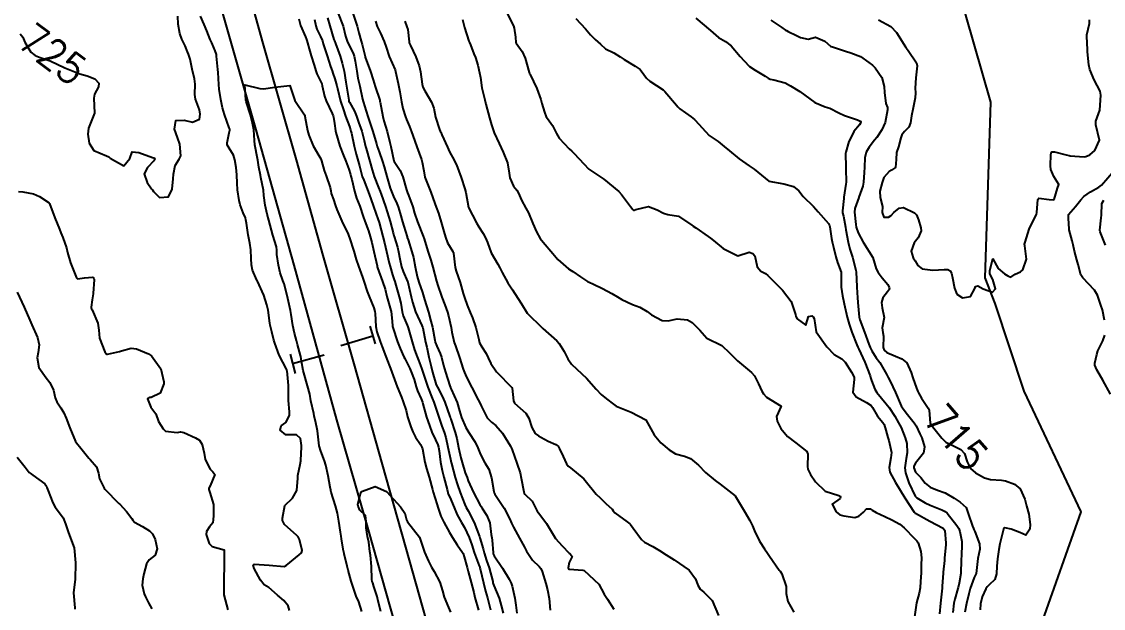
# Model space of a CAD drawing. Header units: metres. Extents: x 292545 to 299085, y 7450245 to 7463078.
# Drawn here: x 298751.9 to 298896, y 7450496.4 to 7450574.7 of the extents above; entities that cross this region are included whole.
import ezdxf
from ezdxf.enums import TextEntityAlignment as Align

# ---------------------------------------------------------------- set-up
doc = ezdxf.new("R2010")
doc.units = ezdxf.units.M
for name, color, linetype in [('Cotas', 45, 'Continuous'), ('Curvas de Nivel 1m', 11, 'Continuous'), ('Curvas de Nivel 5m', 15, 'Continuous'), ('Hidrografia', 140, 'Continuous'), ('Linha Férrea', 20, 'Continuous'), ('Pórtico', 62, 'Continuous')]:
    doc.layers.add(name, color=color, linetype=linetype)
doc.styles.add('Style-STANDARD', font='STANDARD.shx')

msp = doc.modelspace()

# ---------------------------------------------------------------- linework, layer by layer
at = {"layer": 'Curvas de Nivel 1m', "flags": 128}
for points, elevation in [([(298794.06, 7450575.74), (298794.7, 7450574.08), (298795.04, 7450572.71), (298795.24, 7450572.07), (298795.66, 7450571.21), (298796.05, 7450570.46), (298796.18, 7450570.06), (298796.32, 7450569.38), (298796.53, 7450568.06), (298796.69, 7450567.13), (298796.94, 7450566.05), (298797.28, 7450564.34), (298797.36, 7450564.04), (298797.42, 7450563.89), (298797.57, 7450563.43), (298798, 7450562.04), (298798.24, 7450561.34), (298798.68, 7450560.03), (298799.16, 7450558.38), (298799.25, 7450558.02), (298799.5, 7450557.31), (298799.96, 7450556.02), (298800.19, 7450555.29), (298800.55, 7450554.01), (298800.99, 7450552.46), (298801.15, 7450552), (298801.43, 7450551.36), (298801.87, 7450550.44), (298802.03, 7450549.99), (298802.29, 7450549.1), (298802.63, 7450547.98), (298802.8, 7450547.4), (298803.23, 7450545.97), (298803.26, 7450545.87), (298803.36, 7450545.56), (298803.88, 7450543.96), (298804.08, 7450543.22), (298804.29, 7450541.96), (298804.58, 7450540.68), (298804.81, 7450539.95), (298805.27, 7450538.54), (298805.47, 7450537.95), (298805.57, 7450537.63), (298806.07, 7450535.94), (298806.42, 7450534.75), (298806.63, 7450533.94), (298806.94, 7450532.18), (298806.99, 7450531.93), (298807.19, 7450531.41), (298807.66, 7450530.41), (298807.82, 7450529.92), (298808.09, 7450528.84), (298808.37, 7450527.91), (298808.93, 7450526.1), (298809.01, 7450525.9), (298809.04, 7450525.82), (298809.12, 7450525.66), (298809.89, 7450523.89), (298810.2, 7450522.77), (298810.47, 7450521.89), (298811.06, 7450520.54), (298811.45, 7450519.88), (298812.3, 7450518.61), (298812.68, 7450517.86), (298813.02, 7450516.97), (298813.61, 7450515.85), (298814.13, 7450514.98), (298814.5, 7450513.84), (298814.78, 7450512.01), (298814.83, 7450511.83), (298814.88, 7450511.75), (298814.95, 7450511.65), (298816.16, 7450509.82), (298816.92, 7450508.33), (298817.16, 7450507.81), (298817.43, 7450507.28), (298818.2, 7450505.8), (298818.87, 7450504.62), (298819.16, 7450504.08), (298819.31, 7450503.78), (298819.94, 7450502.86), (298820.84, 7450502.03), (298821.05, 7450501.76), (298821.22, 7450501.37), (298821.72, 7450499.75), (298821.94, 7450498.89), (298822.19, 7450497.75), (298822.32, 7450496.19)], 723), ([(298795.99, 7450575.8), (298796.58, 7450574.06), (298796.8, 7450573.17), (298797.1, 7450572.05), (298797.24, 7450571.62), (298797.63, 7450570.04), (298797.65, 7450569.95), (298798.37, 7450568.03), (298798.72, 7450566.92), (298798.99, 7450566.03), (298799.58, 7450564.18), (298799.62, 7450564.02), (298799.64, 7450563.95), (298799.98, 7450562.02), (298800.14, 7450561.42), (298800.57, 7450560.01), (298800.95, 7450558.57), (298801.08, 7450558), (298801.48, 7450556.13), (298801.51, 7450556.02), (298801.53, 7450556), (298802.31, 7450554.82), (298802.66, 7450553.98), (298803.17, 7450552.25), (298803.26, 7450551.97), (298803.31, 7450551.85), (298803.43, 7450551.52), (298803.98, 7450549.96), (298804.23, 7450549.14), (298804.62, 7450547.96), (298805.36, 7450546.07), (298805.42, 7450545.95), (298805.45, 7450545.86), (298806.06, 7450543.94), (298806.4, 7450542.87), (298806.68, 7450541.94), (298807.15, 7450540.07), (298807.19, 7450539.93), (298807.29, 7450539.61), (298807.88, 7450537.92), (298808.25, 7450536.91), (298808.61, 7450535.91), (298808.75, 7450535.42), (298809.09, 7450533.9), (298809.21, 7450533.27), (298809.51, 7450531.9), (298809.67, 7450531.42), (298810.2, 7450529.89), (298810.72, 7450528.32), (298810.88, 7450527.88), (298811.14, 7450527.27), (298811.86, 7450525.87), (298812.73, 7450524.24), (298812.92, 7450523.86), (298813.1, 7450523.46), (298813.9, 7450521.85), (298814.49, 7450521.26), (298815.06, 7450520.84), (298815.97, 7450519.82), (298817.04, 7450518.06), (298817.16, 7450517.81), (298817.25, 7450517.59), (298817.86, 7450515.8), (298818.29, 7450514.5), (298818.45, 7450513.8), (298818.78, 7450511.96), (298818.86, 7450511.79), (298818.95, 7450511.68), (298819.91, 7450510.75), (298820.41, 7450509.77), (298820.58, 7450509.41), (298820.92, 7450508.95), (298821.83, 7450507.75), (298822.89, 7450505.96), (298823.03, 7450505.74), (298823.91, 7450504.76), (298824.86, 7450503.82), (298824.92, 7450503.77), (298824.97, 7450503.72), (298825.23, 7450503.34), (298824.85, 7450502.56), (298824.72, 7450501.84), (298824.76, 7450501.72), (298824.83, 7450501.67), (298826.68, 7450501.54), (298826.83, 7450501.49), (298828.81, 7450499.67), (298829.49, 7450498.35), (298829.96, 7450497.65), (298830.77, 7450496.35)], 722), ([(298816.53, 7450575.82), (298817.41, 7450574.1), (298817.52, 7450573.81), (298817.68, 7450572.61), (298817.74, 7450571.88), (298817.77, 7450571.81), (298818.56, 7450570.69), (298818.98, 7450569.79), (298819.52, 7450567.88), (298819.55, 7450567.78), (298819.57, 7450567.73), (298819.62, 7450567.62), (298820.54, 7450565.77), (298821.04, 7450564.3), (298821.19, 7450563.76), (298821.56, 7450562.6), (298821.79, 7450561.99), (298821.93, 7450561.75), (298822.61, 7450560.81), (298823.16, 7450559.74), (298823.52, 7450559.13), (298824.82, 7450557.72), (298825.18, 7450557.39), (298825.5, 7450557.1), (298826.8, 7450555.7), (298827.47, 7450555.01), (298829.45, 7450553.66), (298831.44, 7450552.04), (298831.83, 7450551.64), (298833.02, 7450550.02), (298833.33, 7450549.62), (298833.41, 7450549.54), (298833.51, 7450549.52), (298833.74, 7450549.62), (298835.42, 7450550.02), (298836.59, 7450549.58), (298837.41, 7450549.12), (298837.99, 7450548.97), (298839.4, 7450548.74), (298841.19, 7450547.52), (298841.3, 7450547.44), (298841.38, 7450547.4), (298841.71, 7450547.19), (298843.37, 7450546.03), (298843.69, 7450545.81), (298844.08, 7450545.49), (298845.35, 7450544.42), (298847.33, 7450543.45), (298848.85, 7450543.92), (298849.34, 7450543.74), (298849.59, 7450543.43), (298849.88, 7450541.99), (298850.39, 7450541.41), (298850.99, 7450541.09), (298851.31, 7450540.82), (298852.73, 7450539.39), (298853.29, 7450538.86), (298854.43, 7450537.37), (298855.01, 7450535.6), (298855.03, 7450535.36), (298855.24, 7450535.02), (298856.37, 7450534.2), (298856.74, 7450535.34), (298857.24, 7450535.46), (298857.37, 7450535.33), (298857.49, 7450535.08), (298857.77, 7450533.32), (298859.19, 7450531.31), (298860.18, 7450530.3), (298861.18, 7450529.69), (298861.61, 7450529.28), (298862.48, 7450527.94), (298862.84, 7450527.26), (298862.82, 7450526.94), (298862.64, 7450525.27), (298863.11, 7450524.66), (298864.47, 7450523.88), (298865.1, 7450523.48), (298865.29, 7450523.24), (298865.92, 7450522.07), (298866.65, 7450521.22), (298866.83, 7450520.97), (298867.06, 7450520.18), (298867.32, 7450519.21), (298867.46, 7450518.8), (298867.82, 7450517.2), (298867.71, 7450516.5), (298867.48, 7450515.21), (298867.6, 7450514.6), (298868.34, 7450513.2), (298868.97, 7450512.18), (298869.56, 7450511.18), (298870.84, 7450509.26), (298870.91, 7450509.17), (298870.93, 7450509.15), (298870.99, 7450509.11), (298872.92, 7450508.07), (298874.68, 7450507.12), (298874.9, 7450506.82), (298875.04, 7450505.12), (298875.04, 7450504.96), (298874.88, 7450503.12), (298874.88, 7450503.1), (298874.86, 7450502.82), (298874.7, 7450501.26), (298874.69, 7450501.12), (298874.56, 7450499.38), (298874.54, 7450499.12), (298874.38, 7450497.54), (298874.34, 7450497.12), (298874.18, 7450495.72)], 718), ([(298787.57, 7450496.16), (298787.39, 7450496.77), (298786.79, 7450497.48), (298785.98, 7450498.18), (298784.8, 7450499.2), (298784.19, 7450499.58), (298783.71, 7450500.2), (298782.84, 7450501.75), (298782.72, 7450502.21), (298782.84, 7450502.35), (298784.84, 7450502.19), (298786.84, 7450502.01), (298786.96, 7450502.05), (298787.12, 7450502.17), (298788.86, 7450503.59), (298789.14, 7450503.86), (298789.25, 7450504.14), (298788.88, 7450505.61), (298788.71, 7450505.97), (298788.56, 7450506.14), (298786.9, 7450507.61), (298786.64, 7450508.17), (298786.62, 7450508.47), (298786.93, 7450510.17), (298787.95, 7450511.15), (298788.52, 7450512.15), (298788.65, 7450513.81), (298788.67, 7450514.14), (298789, 7450515.63), (298789.05, 7450516.09), (298789.05, 7450516.14), (298789.18, 7450517.99), (298789.17, 7450518.14), (298789.04, 7450519.07), (298788.49, 7450519.59), (298787.05, 7450519.58), (298786.33, 7450520.18), (298786.46, 7450520.78), (298787.07, 7450521.22), (298787.57, 7450522.16), (298787.57, 7450522.65), (298787.42, 7450524.17), (298787.42, 7450524.48), (298787.41, 7450526.17), (298787.23, 7450528.09), (298787.22, 7450528.17), (298787.2, 7450528.22), (298787.15, 7450528.31), (298786.18, 7450530.18), (298785.59, 7450531.79), (298785.49, 7450532.19), (298785.21, 7450533.32), (298785, 7450534.19), (298784.95, 7450534.47), (298784.7, 7450536.2), (298784.56, 7450536.89), (298784.15, 7450538.2), (298783.29, 7450540.07), (298783.24, 7450540.16), (298783.21, 7450540.21), (298782.63, 7450541.55), (298782.48, 7450542.22), (298782.47, 7450543.08), (298782.42, 7450544.22), (298782.27, 7450545.15), (298782.05, 7450546.23), (298781.82, 7450547.8), (298781.76, 7450548.23), (298781.69, 7450548.53), (298781.4, 7450549.19), (298780.97, 7450550.24), (298780.83, 7450550.84), (298780.63, 7450552.25), (298780.57, 7450553.12), (298780.53, 7450554.24), (298780.43, 7450555.2), (298780.28, 7450556.25), (298780.09, 7450556.85), (298779.5, 7450557.79), (298779.27, 7450558.26), (298779.25, 7450558.52), (298779.53, 7450559.85), (298779.61, 7450560.18), (298779.61, 7450560.26), (298779.6, 7450560.32), (298779.54, 7450560.49), (298778.91, 7450562.27), (298778.64, 7450563.19), (298778.41, 7450564.27), (298778.19, 7450565.68), (298778.14, 7450566.27), (298778.03, 7450567.87), (298777.99, 7450568.28), (298777.84, 7450570.08), (298777.81, 7450570.28), (298777.66, 7450570.77), (298777.2, 7450571.82), (298777, 7450572.29), (298776.55, 7450573.44), (298776.18, 7450574.3), (298775.71, 7450575.39)], 726), ([(298788.82, 7450575.04), (298789.03, 7450574.15), (298789.68, 7450572.64), (298789.83, 7450572.29), (298789.89, 7450572.14), (298790.27, 7450570.74), (298790.47, 7450570.13), (298790.87, 7450568.88), (298791.07, 7450568.12), (298791.22, 7450567.72), (298791.61, 7450566.92), (298791.85, 7450566.36), (298791.92, 7450566.12), (298792.22, 7450564.74), (298792.44, 7450564.11), (298793.24, 7450562.41), (298793.37, 7450562.09), (298793.41, 7450561.95), (298793.54, 7450561.09), (298793.7, 7450560.09), (298793.74, 7450559.88), (298794.28, 7450558.08), (298794.75, 7450556.82), (298795.05, 7450556.07), (298795.47, 7450554.98), (298795.69, 7450554.29), (298795.75, 7450554.07), (298795.88, 7450553.64), (298796.22, 7450552.06), (298796.49, 7450551.12), (298796.93, 7450550.05), (298797.39, 7450548.7), (298797.61, 7450548.05), (298798.1, 7450546.77), (298798.33, 7450546.04), (298798.52, 7450545.2), (298798.8, 7450544.03), (298799.23, 7450542.1), (298799.25, 7450542.02), (298799.26, 7450541.97), (298799.31, 7450541.85), (298799.97, 7450540.01), (298800.29, 7450539), (298800.55, 7450538.01), (298801.08, 7450536.17), (298801.11, 7450536), (298801.23, 7450534.75), (298801.29, 7450534.06), (298801.3, 7450534), (298801.34, 7450533.88), (298801.96, 7450531.99), (298802.3, 7450531.1), (298802.82, 7450529.98), (298802.94, 7450529.74), (298803.17, 7450529.33), (298803.6, 7450528.41), (298803.78, 7450527.97), (298804.16, 7450526.94), (298804.45, 7450525.96), (298804.62, 7450525.46), (298805.11, 7450524.38), (298805.27, 7450523.95), (298805.34, 7450523.7), (298805.83, 7450521.94), (298806.2, 7450520.8), (298806.54, 7450519.94), (298807.04, 7450518.93), (298807.34, 7450518.23), (298807.43, 7450517.92), (298807.5, 7450517.45), (298807.68, 7450515.92), (298807.89, 7450514.82), (298808.13, 7450513.91), (298808.56, 7450512.3), (298808.65, 7450511.9), (298808.72, 7450511.68), (298808.95, 7450511.26), (298809.52, 7450509.89), (298809.92, 7450508.89), (298810.5, 7450507.89), (298810.9, 7450507.23), (298811.51, 7450505.87), (298811.85, 7450504.9), (298812.18, 7450503.87), (298812.85, 7450502.11), (298812.92, 7450501.93), (298812.94, 7450501.86), (298812.98, 7450501.72), (298813.4, 7450499.85), (298813.69, 7450498.74), (298813.96, 7450497.84), (298814.35, 7450496.25)], 726), ([(298792.64, 7450575.17), (298792.93, 7450574.1), (298793.47, 7450572.3), (298793.54, 7450572.09), (298793.67, 7450571.75), (298794.3, 7450570.08), (298794.6, 7450569.12), (298794.85, 7450568.08), (298795.07, 7450566.61), (298795.15, 7450566.07), (298795.47, 7450564.18), (298795.49, 7450564.07), (298795.57, 7450563.91), (298796.24, 7450562.74), (298796.5, 7450562.06), (298796.77, 7450561.27), (298797.18, 7450560.05), (298797.51, 7450558.8), (298797.7, 7450558.04), (298797.79, 7450557.75), (298798.28, 7450556.03), (298798.57, 7450554.93), (298798.85, 7450554.03), (298799.44, 7450552.54), (298799.66, 7450552.02), (298799.79, 7450551.66), (298800.34, 7450550.01), (298800.79, 7450548.61), (298800.97, 7450548), (298801.37, 7450546.49), (298801.47, 7450546.1), (298801.5, 7450546), (298801.95, 7450544.59), (298802.09, 7450543.99), (298802.25, 7450543.06), (298802.48, 7450541.98), (298802.69, 7450541.36), (298803.29, 7450540.03), (298803.32, 7450539.97), (298803.33, 7450539.93), (298803.79, 7450537.96), (298803.95, 7450537.27), (298804.37, 7450535.96), (298805.22, 7450534.15), (298805.31, 7450533.95), (298805.34, 7450533.83), (298805.7, 7450531.94), (298805.85, 7450531.28), (298806.15, 7450529.94), (298806.43, 7450528.67), (298806.62, 7450527.94), (298807.13, 7450526.26), (298807.27, 7450525.93), (298807.92, 7450524.73), (298808.28, 7450523.91), (298808.95, 7450522.02), (298808.99, 7450521.9), (298809.02, 7450521.84), (298809.07, 7450521.68), (298809.66, 7450519.89), (298809.86, 7450519.08), (298810.08, 7450517.89), (298810.4, 7450516.5), (298810.57, 7450515.88), (298810.99, 7450514.52), (298811.23, 7450513.88), (298811.39, 7450513.46), (298812.1, 7450511.87), (298812.94, 7450510.27), (298813.1, 7450510.02), (298813.21, 7450509.86), (298813.88, 7450508.8), (298814.27, 7450507.84), (298814.44, 7450506.29), (298814.54, 7450505.84), (298814.59, 7450505.54), (298814.7, 7450503.83), (298814.73, 7450503.7), (298814.86, 7450503.46), (298815.95, 7450501.82), (298816.82, 7450500.32), (298817.09, 7450499.81), (298817.24, 7450499.38), (298817.59, 7450497.8), (298817.73, 7450496.85), (298817.88, 7450495.8)], 724), ([(298799.01, 7450574.72), (298799.26, 7450574.02), (298799.68, 7450573.12), (298800.18, 7450572.01), (298800.43, 7450571.25), (298800.83, 7450570.01), (298801.63, 7450568.26), (298801.71, 7450568), (298802.04, 7450566.43), (298802.14, 7450565.99), (298802.28, 7450565.31), (298802.5, 7450563.99), (298802.66, 7450563.08), (298803.01, 7450561.98), (298803.17, 7450561.6), (298803.54, 7450560.7), (298803.83, 7450559.97), (298804.01, 7450559.48), (298804.54, 7450557.96), (298805.15, 7450556.29), (298805.25, 7450555.95), (298805.47, 7450554.78), (298805.62, 7450553.95), (298805.68, 7450553.72), (298806.38, 7450551.94), (298806.95, 7450550.4), (298807.12, 7450549.93), (298807.4, 7450549.11), (298807.79, 7450547.92), (298808.15, 7450546.7), (298808.35, 7450545.92), (298808.62, 7450545.17), (298809.34, 7450544), (298809.4, 7450543.9), (298809.43, 7450543.81), (298809.66, 7450541.9), (298809.79, 7450541.41), (298810.33, 7450539.89), (298810.72, 7450538.43), (298810.88, 7450537.88), (298811.25, 7450536.87), (298811.66, 7450535.88), (298811.95, 7450535.16), (298812.38, 7450533.87), (298812.78, 7450532.28), (298812.9, 7450531.86), (298813.19, 7450531.31), (298813.77, 7450530.44), (298814.02, 7450529.85), (298814.39, 7450529.07), (298815.15, 7450527.98), (298815.28, 7450527.83), (298817.12, 7450525.97), (298817.2, 7450525.89), (298817.23, 7450525.81), (298817.4, 7450524.1), (298817.56, 7450523.81), (298819.08, 7450522.45), (298819.47, 7450521.78), (298819.84, 7450520.56), (298820.31, 7450519.77), (298820.73, 7450519.45), (298821.05, 7450519.26), (298822.05, 7450518.75), (298823.04, 7450518.3), (298823.35, 7450518.05), (298823.55, 7450517.73), (298824.04, 7450516.7), (298824.49, 7450515.72), (298824.71, 7450515.42), (298825, 7450515.19), (298826.78, 7450513.69), (298826.98, 7450513.47), (298828.43, 7450511.68), (298828.95, 7450511.18), (298829.72, 7450510.43), (298830.55, 7450509.65), (298830.72, 7450509.43), (298830.93, 7450509.16), (298832.55, 7450507.99), (298832.91, 7450507.72), (298833.02, 7450507.62), (298833.38, 7450507.14), (298834.5, 7450505.6), (298834.88, 7450505.27), (298835.98, 7450504.69), (298836.87, 7450504.15), (298837.78, 7450503.56), (298838.85, 7450502.89), (298840.83, 7450501.52), (298841.67, 7450500.36), (298841.97, 7450499.51), (298842.3, 7450499), (298842.8, 7450498.62), (298843.88, 7450497.49), (298844.76, 7450495.48)], 721), ([(298810.63, 7450574.97), (298810.87, 7450573.89), (298811.48, 7450572.07), (298811.56, 7450571.88), (298811.67, 7450571.57), (298812.15, 7450570.36), (298812.34, 7450569.87), (298812.65, 7450568.85), (298812.9, 7450567.86), (298813, 7450567.24), (298813.19, 7450565.86), (298813.58, 7450564.22), (298813.69, 7450563.85), (298813.74, 7450563.68), (298814.23, 7450561.84), (298814.49, 7450560.9), (298814.85, 7450559.84), (298815.51, 7450558.4), (298815.78, 7450557.83), (298816.04, 7450557.28), (298816.61, 7450555.82), (298816.83, 7450554.45), (298816.92, 7450553.82), (298817.44, 7450552.73), (298817.85, 7450552.21), (298818.1, 7450551.8), (298818.47, 7450550.85), (298819.08, 7450549.79), (298819.4, 7450549.19), (298820, 7450547.77), (298820.49, 7450546.65), (298820.98, 7450545.76), (298821.36, 7450545.28), (298822.67, 7450543.75), (298823.33, 7450542.95), (298824.73, 7450541.72), (298825.1, 7450541.5), (298825.31, 7450541.37), (298826.34, 7450540.66), (298827.3, 7450540.03), (298827.52, 7450539.91), (298828.06, 7450539.68), (298829.28, 7450539.07), (298830.52, 7450538.4), (298831.27, 7450537.96), (298831.84, 7450537.63), (298833.26, 7450536.97), (298834.24, 7450536.59), (298835.25, 7450536.01), (298835.83, 7450535.58), (298837.24, 7450534.82), (298838.02, 7450534.78), (298839.24, 7450535.06), (298840.61, 7450534.9), (298841.23, 7450534.56), (298842.24, 7450533.51), (298843.21, 7450532.45), (298845.19, 7450531.48), (298846.22, 7450530.5), (298847.17, 7450529.55), (298847.29, 7450529.45), (298849.15, 7450527.87), (298849.54, 7450527.42), (298850.08, 7450526.36), (298850.53, 7450525.41), (298850.74, 7450525.02), (298851.12, 7450524.61), (298853.1, 7450523.38), (298852.46, 7450522.01), (298852.57, 7450521.38), (298853.06, 7450520.4), (298853.95, 7450519.37), (298855.04, 7450518.52), (298856.51, 7450517.34), (298856.66, 7450516.98), (298856.59, 7450515.34), (298856.65, 7450514.98), (298856.99, 7450514.27), (298857.66, 7450513.32), (298858.96, 7450512.07), (298860.78, 7450511.47), (298860.95, 7450511.38), (298861.02, 7450511.29), (298860.95, 7450511.07), (298859.91, 7450510.34), (298860.42, 7450509.3), (298860.93, 7450508.92), (298861.44, 7450508.76), (298862.92, 7450508.56), (298863.47, 7450508.71), (298864.05, 7450509.25), (298864.48, 7450509.7), (298864.94, 7450509.69), (298865.23, 7450509.53), (298865.75, 7450509.23), (298866.93, 7450508.69), (298867.86, 7450508.26), (298868.91, 7450507.66), (298869.49, 7450507.18), (298870.89, 7450505.74), (298871.16, 7450505.44), (298871.35, 7450505.16), (298871.72, 7450504.01), (298871.78, 7450503.16), (298871.76, 7450502.25), (298871.74, 7450501.16), (298871.69, 7450500.02), (298871.64, 7450499.16), (298871.51, 7450498.45), (298871.13, 7450497.16), (298870.89, 7450495.29)], 719), ([(298825.71, 7450575.09), (298827.03, 7450573.7), (298827.69, 7450572.92), (298828.29, 7450572.3), (298829, 7450571.67), (298829.66, 7450571.03), (298830.81, 7450570.5), (298831.65, 7450569.98), (298832.15, 7450569.63), (298833.63, 7450568.74), (298834.29, 7450568.27), (298834.79, 7450567.6), (298835.13, 7450567.11), (298835.61, 7450566.73), (298837.36, 7450565.57), (298837.6, 7450565.36), (298839.15, 7450563.55), (298839.34, 7450563.31), (298839.57, 7450563.05), (298841.09, 7450561.99), (298841.55, 7450561.6), (298841.64, 7450561.52), (298843.52, 7450559.5), (298844.71, 7450558.68), (298845.51, 7450558.04), (298846.22, 7450557.46), (298847.49, 7450556.39), (298848.82, 7450555.44), (298849.48, 7450554.99), (298851.45, 7450553.4), (298853.45, 7450553.02), (298854.76, 7450552.68), (298855.44, 7450552.09), (298856.04, 7450551.34), (298857.41, 7450550.02), (298858.04, 7450549.32), (298859.39, 7450547.74), (298859.55, 7450547.47), (298859.59, 7450547.31), (298859.8, 7450545.74), (298859.88, 7450545.3), (298860.07, 7450544.58), (298860.4, 7450543.29), (298860.59, 7450542.55), (298861.08, 7450541.28), (298861.11, 7450541.08), (298861.09, 7450539.28), (298861.28, 7450538.1), (298861.45, 7450537.28), (298861.5, 7450537.04), (298861.91, 7450535.27), (298862.16, 7450534.34), (298862.51, 7450533.27), (298863.2, 7450531.56), (298863.33, 7450531.26), (298863.46, 7450530.99), (298864.25, 7450529.25), (298864.94, 7450527.45), (298865.01, 7450527.24), (298865.14, 7450526.84), (298865.57, 7450525.67), (298865.83, 7450525.23), (298867.1, 7450523.72), (298867.49, 7450523.21), (298868.23, 7450522.05), (298868.73, 7450521.19), (298869.07, 7450520.54), (298869.64, 7450519.18), (298869.83, 7450518.4), (298869.91, 7450517.18), (298869.77, 7450516.42), (298869.56, 7450515.18), (298869.65, 7450514.53), (298870.13, 7450513.18), (298870.96, 7450511.41), (298871.17, 7450511.17), (298872.3, 7450510.5), (298872.94, 7450510.18), (298874.49, 7450509.57), (298874.94, 7450509.37), (298875.24, 7450509.12), (298876.51, 7450507.5), (298876.76, 7450507.1), (298876.9, 7450506.67), (298877.16, 7450505.37), (298877.2, 7450505.1), (298877.12, 7450503.35), (298877.08, 7450503.1), (298877.07, 7450502.89), (298877.04, 7450501.1), (298876.82, 7450499.8), (298876.67, 7450499.24), (298876.63, 7450499.1), (298876.23, 7450497.67), (298876.13, 7450497.11), (298876, 7450495.88)], 717), ([(298841.72, 7450575.14), (298843.69, 7450573.5), (298844.74, 7450572.54), (298845.68, 7450572.04), (298846.41, 7450571.46), (298847.65, 7450570.04), (298848.17, 7450569.44), (298848.89, 7450568.69), (298849.63, 7450568.18), (298850.96, 7450567.41), (298851.35, 7450567.13), (298851.62, 7450566.98), (298852.12, 7450566.89), (298853.61, 7450566.51), (298854.35, 7450566.11), (298855.6, 7450565.35), (298857.58, 7450563.87), (298858.96, 7450563.32), (298859.57, 7450563.12), (298860.8, 7450562.53), (298861.56, 7450562.14), (298863.26, 7450561.56), (298863.55, 7450561.46), (298863.67, 7450561.38), (298863.71, 7450561.26), (298863.67, 7450561.14), (298863.55, 7450560.93), (298862.8, 7450560), (298862.41, 7450559.27), (298862.1, 7450558.69), (298861.7, 7450557.28), (298861.68, 7450557.1), (298861.7, 7450555.28), (298861.71, 7450555.05), (298861.74, 7450553.28), (298861.72, 7450553.01), (298861.45, 7450551.28), (298861.45, 7450551.26), (298861.43, 7450551.08), (298861.25, 7450549.44), (298861.26, 7450549.28), (298861.29, 7450549.17), (298861.4, 7450548.72), (298861.67, 7450547.28), (298861.73, 7450546.93), (298862.02, 7450545.27), (298862.27, 7450544.35), (298862.6, 7450543.27), (298863.06, 7450541.52), (298863.1, 7450541.26), (298863.19, 7450539.37), (298863.19, 7450539.26), (298863.27, 7450537.86), (298863.31, 7450537.26), (298863.32, 7450537.21), (298863.48, 7450535.26), (298863.56, 7450534.93), (298864.19, 7450533.25), (298864.79, 7450531.66), (298864.96, 7450531.24), (298865.19, 7450530.77), (298865.78, 7450529.84), (298866.23, 7450529.22), (298867.15, 7450527.65), (298867.38, 7450527.21), (298867.61, 7450526.74), (298868.32, 7450525.2), (298869.1, 7450523.46), (298869.25, 7450523.19), (298869.77, 7450522.5), (298870.83, 7450521.17), (298871.07, 7450520.79), (298871.6, 7450519.71), (298871.84, 7450519.16), (298872.2, 7450517.99), (298872.06, 7450517.15), (298871.01, 7450515.78), (298870.79, 7450515.39), (298870.77, 7450515.17), (298871, 7450514.61), (298871.7, 7450513.87), (298872.3, 7450513.15), (298872.97, 7450512.58), (298873.92, 7450512.18), (298874.96, 7450511.84), (298876.15, 7450511.11), (298876.95, 7450510.61), (298877.74, 7450509.88), (298878.03, 7450509.08), (298878.6, 7450507.38), (298878.73, 7450507.07), (298878.78, 7450506.95), (298878.9, 7450506.7), (298879.55, 7450505.06), (298879.59, 7450504.35), (298879.31, 7450503.07), (298879.25, 7450502.67), (298879.07, 7450501.07), (298879, 7450500.9), (298878.83, 7450500.55), (298878.31, 7450499.08), (298878.1, 7450498.38), (298877.8, 7450497.08), (298877.6, 7450495.92)], 716), ([(298866.05, 7450574.89), (298867.7, 7450574.02), (298868.47, 7450573.2), (298869.67, 7450571.33), (298869.72, 7450571.24), (298869.76, 7450571.19), (298870.03, 7450570.83), (298871.15, 7450569.17), (298871.23, 7450568.76), (298871.03, 7450567.17), (298870.97, 7450565.8), (298870.98, 7450565.17), (298870.95, 7450564.53), (298870.7, 7450563.17), (298870.48, 7450562.1), (298870.35, 7450561.18), (298870.11, 7450560.61), (298869.54, 7450560.01), (298869.16, 7450559.56), (298869.03, 7450559.19), (298868.75, 7450557.96), (298868.48, 7450557.2), (298868.41, 7450556.28), (298868.33, 7450555.2), (298867.82, 7450554.87), (298867.48, 7450554.7), (298866.78, 7450553.9), (298866.54, 7450553.22), (298866.27, 7450552.06), (298866.3, 7450551.23), (298866.61, 7450550.03), (298866.57, 7450549.22), (298866.77, 7450548.59), (298867.4, 7450548.58), (298867.78, 7450548.83), (298868.12, 7450549.2), (298868.83, 7450549.78), (298869.41, 7450549.9), (298870.87, 7450549.17), (298871.13, 7450548.89), (298871.39, 7450548.23), (298871.73, 7450547.16), (298871.77, 7450546.76), (298871.37, 7450545.86), (298870.81, 7450545.17), (298870.44, 7450544.08), (298870.71, 7450543.17), (298870.94, 7450542.78), (298871.32, 7450542.17), (298871.88, 7450541.72), (298873.32, 7450541.51), (298874.81, 7450541.63), (298875.32, 7450541.61), (298875.64, 7450541.43), (298875.79, 7450541.11), (298875.92, 7450540.49), (298876.22, 7450539.11), (298876.51, 7450538.33), (298877.27, 7450537.84), (298878.34, 7450538.01), (298878.91, 7450539.07), (298879, 7450539.36), (298879.29, 7450539.44), (298880.01, 7450539.06), (298881.28, 7450538.59), (298881.67, 7450539.04), (298881.3, 7450540.28), (298880.93, 7450541.05), (298880.9, 7450541.47), (298881.33, 7450543.05), (298882.02, 7450541.74), (298882.86, 7450541.03), (298883.31, 7450540.77), (298883.72, 7450540.6), (298884.27, 7450541.01), (298885.01, 7450541.3), (298885.32, 7450541.58), (298885.79, 7450542.99), (298885.57, 7450544.78), (298885.55, 7450545), (298885.62, 7450545.25), (298886.17, 7450546.99), (298886.87, 7450548.45), (298887.12, 7450548.97), (298887.16, 7450549.22), (298887.33, 7450550.97), (298887.43, 7450551.14), (298888.8, 7450550.96), (298889.43, 7450550.91), (298889.46, 7450550.93), (298889.47, 7450550.95), (298889.92, 7450552.47), (298890.11, 7450552.94), (298889.46, 7450554.04), (298889.02, 7450554.95), (298889, 7450555.43), (298889.06, 7450556.95), (298889.15, 7450557.31), (298889.51, 7450557.33), (298891.09, 7450556.93), (298891.5, 7450556.82), (298891.64, 7450556.79), (298893.5, 7450556.63), (298893.72, 7450556.67), (298894.26, 7450556.89), (298894.9, 7450557.49), (298895.52, 7450558.88), (298895.04, 7450560.89), (298895.05, 7450561.39), (298895.57, 7450562.88), (298895.72, 7450564.88), (298895.6, 7450565.41), (298894.81, 7450566.89), (298894.25, 7450568.28), (298894.1, 7450568.9), (298893.94, 7450570.63), (298893.93, 7450570.9), (298893.84, 7450572.75), (298893.86, 7450572.9), (298894.18, 7450574.42), (298894.19, 7450574.9)], 714), ([(298797.18, 7450496.04), (298796.78, 7450497.31), (298796.46, 7450498.05), (298796.26, 7450498.59), (298795.8, 7450500.06), (298795.39, 7450501.51), (298795.25, 7450502.07), (298794.86, 7450503.71), (298794.79, 7450504), (298794.77, 7450504.07), (298794.49, 7450505.69), (298794.43, 7450506.08), (298794.35, 7450506.61), (298794.15, 7450508.08), (298793.96, 7450509.12), (298793.71, 7450510.09), (298793.11, 7450511.95), (298793.07, 7450512.1), (298793.05, 7450512.18), (298792.97, 7450512.6), (298792.72, 7450514.1), (298792.42, 7450515.52), (298792.22, 7450516.1), (298791.73, 7450517.4), (298791.52, 7450518.11), (298791.45, 7450518.53), (298791.28, 7450520.12), (298791.25, 7450520.31), (298791.06, 7450521.18), (298790.86, 7450522.12), (298790.8, 7450522.4), (298790.42, 7450524.13), (298790.25, 7450524.99), (298789.96, 7450526.13), (298789.46, 7450527.83), (298789.38, 7450528.14), (298789.17, 7450529.4), (298789.06, 7450530.03), (298789.03, 7450530.14), (298788.64, 7450531.6), (298788.5, 7450532.15), (298788.24, 7450533.12), (298788, 7450534.15), (298787.79, 7450535.6), (298787.7, 7450536.16), (298787.27, 7450538.16), (298786.83, 7450539.7), (298786.66, 7450540.17), (298786.3, 7450541.17), (298786.08, 7450542.18), (298785.89, 7450543.63), (298785.86, 7450544.18), (298785.81, 7450544.65), (298785.36, 7450546.19), (298784.8, 7450548.2), (298784.6, 7450548.99), (298784.32, 7450550.2), (298784.15, 7450551.48), (298784.1, 7450552.2), (298783.76, 7450553.9), (298783.69, 7450554.21), (298783.47, 7450555.25), (298783.32, 7450556.21), (298783.29, 7450556.41), (298782.96, 7450558.22), (298782.89, 7450558.84), (298782.79, 7450560.22), (298782.63, 7450561.13), (298782.34, 7450562.22), (298781.79, 7450564.02), (298781.74, 7450564.23), (298781.6, 7450566.23), (298783.6, 7450565.77), (298784.08, 7450565.73), (298785.6, 7450565.92), (298787.6, 7450566.16), (298788.28, 7450564.15), (298789.55, 7450562.23), (298789.6, 7450562.14), (298789.62, 7450562.07), (298789.97, 7450560.14), (298790.12, 7450559.54), (298790.7, 7450558.13), (298791.49, 7450556.83), (298791.74, 7450556.37), (298791.83, 7450556.11), (298792.2, 7450554.84), (298792.43, 7450554.11), (298792.97, 7450552.57), (298793.06, 7450552.1), (298793.11, 7450551.77), (298793.42, 7450550.97), (298793.71, 7450550.09), (298793.88, 7450549.61), (298794.55, 7450548.08), (298795.37, 7450546.33), (298795.49, 7450546.07), (298795.58, 7450545.85), (298796.14, 7450544.06), (298796.44, 7450542.94), (298796.74, 7450542.06), (298797.3, 7450540.61), (298797.44, 7450540.19), (298797.49, 7450540.05), (298797.92, 7450538.68), (298798.16, 7450538.04), (298798.78, 7450536.5), (298798.93, 7450536.02), (298798.96, 7450535.75), (298799.06, 7450534.02), (298799.21, 7450533.31), (298799.64, 7450532.02), (298799.91, 7450531.29), (298800.4, 7450530.01), (298801.15, 7450528.08), (298801.17, 7450528.02), (298801.18, 7450528), (298801.2, 7450527.95), (298801.93, 7450525.99), (298802.49, 7450524.6), (298802.73, 7450523.98), (298803.09, 7450522.8), (298803.31, 7450521.98), (298803.73, 7450520.64), (298803.99, 7450519.97), (298804.35, 7450519.27), (298805.04, 7450518.3), (298805.21, 7450517.95), (298805.27, 7450517.71), (298805.59, 7450515.94), (298805.83, 7450515.1), (298806.18, 7450513.94), (298806.62, 7450512.27), (298806.73, 7450511.93), (298806.95, 7450511.22), (298807.24, 7450510.23), (298807.34, 7450509.92), (298807.75, 7450508.74), (298808.11, 7450507.92), (298808.89, 7450506.57), (298809.28, 7450505.9), (298809.89, 7450504.91), (298810.63, 7450503.88), (298810.72, 7450503.74), (298810.86, 7450503.33), (298811.23, 7450501.88), (298811.37, 7450501.34), (298811.77, 7450499.87), (298812.11, 7450498.56), (298812.27, 7450497.87), (298812.77, 7450496.18)], 727), ([(298751.43, 7450552.03), (298752.02, 7450551.99), (298753.42, 7450551.71), (298754.22, 7450551.36), (298755.41, 7450550.6), (298755.47, 7450550.54), (298755.55, 7450550.4), (298756.3, 7450548.53), (298756.92, 7450546.98), (298757.09, 7450546.52), (298757.36, 7450545.89), (298757.84, 7450544.51), (298757.97, 7450543.88), (298758.35, 7450542.51), (298759.08, 7450540.72), (298759.17, 7450540.5), (298759.29, 7450540.36), (298760.23, 7450540.49), (298761.29, 7450540.6), (298761.46, 7450540.47), (298761.52, 7450540.24), (298761.38, 7450538.47), (298761.37, 7450538.37), (298761.26, 7450537.57), (298761.13, 7450536.59), (298761.14, 7450536.47), (298761.16, 7450536.39), (298761.24, 7450536.25), (298762.03, 7450534.46), (298762.13, 7450533.54), (298762.23, 7450532.46), (298762.96, 7450530.66), (298763.07, 7450530.45), (298763.17, 7450530.33), (298763.3, 7450530.32), (298763.69, 7450530.44), (298764.92, 7450530.69), (298765.18, 7450530.77), (298766.45, 7450531.15), (298767.18, 7450531.06), (298768.76, 7450530.38), (298769.17, 7450530.09), (298770.41, 7450528.37), (298770.83, 7450526.66), (298770.81, 7450526.36), (298770.33, 7450525.14), (298769.1, 7450524.57), (298768.94, 7450524.54), (298768.63, 7450524.38), (298769.09, 7450523.27), (298769.73, 7450522.37), (298770.09, 7450521.35), (298770.73, 7450520.36), (298771.05, 7450520.08), (298772.58, 7450519.87), (298773.05, 7450519.97), (298773.49, 7450519.88), (298775.04, 7450519.19), (298775.58, 7450518.85), (298775.9, 7450518.3), (298776.17, 7450517.14), (298776.34, 7450516.3), (298776.99, 7450515), (298777.35, 7450514.64), (298777.61, 7450514.28), (298776.97, 7450512.78), (298776.8, 7450512.46), (298776.8, 7450512.29), (298776.96, 7450511.88), (298777.42, 7450510.28), (298777.41, 7450508.78), (298777.38, 7450508.28), (298777.33, 7450507.86), (298776.9, 7450507.29), (298776.5, 7450506.68), (298776.47, 7450506.29), (298776.87, 7450505.07), (298777.25, 7450504.67), (298778.86, 7450504.26), (298778.84, 7450502.26), (298778.81, 7450500.26), (298778.79, 7450498.26), (298779.36, 7450496.25)], 726), ([(298896.35, 7450544.87), (298895.61, 7450546.65), (298895.56, 7450546.88), (298895.77, 7450548.51), (298895.78, 7450548.88), (298895.86, 7450550.44), (298896.12, 7450550.87)], 716), ([(298751.27, 7450538.59), (298752.19, 7450536.58), (298752.93, 7450534.87), (298753.07, 7450534.57), (298753.22, 7450534.26), (298753.96, 7450532.56), (298754.18, 7450531.56), (298754.05, 7450530.56), (298753.91, 7450529.82), (298754.17, 7450528.56), (298755.13, 7450527.17), (298755.63, 7450526.54), (298756.1, 7450525.52), (298756.34, 7450524.53), (298756.56, 7450523.99), (298757.09, 7450523.17), (298757.48, 7450522.52), (298757.8, 7450521.79), (298758.28, 7450520.51), (298759.03, 7450518.7), (298759.15, 7450518.5), (298759.73, 7450517.78), (298760.8, 7450516.48), (298761, 7450516.27), (298761.83, 7450515.31), (298762.08, 7450514.46), (298762.22, 7450513.71), (298762.86, 7450512.45), (298762.96, 7450512.33), (298764.83, 7450510.43), (298764.93, 7450510.33), (298765.85, 7450509.34), (298766.55, 7450508.41), (298766.69, 7450508.18), (298766.91, 7450507.95), (298767.95, 7450507.34), (298768.9, 7450506.79), (298769.32, 7450506.38), (298769.64, 7450505.62), (298769.94, 7450504.37), (298769.67, 7450503.55), (298768.85, 7450502.93), (298768.48, 7450502.39), (298768.16, 7450501.05), (298767.99, 7450500.39), (298767.94, 7450499.53), (298768.21, 7450498.39), (298768.36, 7450497.96), (298768.78, 7450497.18), (298769.22, 7450496.38)], 727), ([(298751.27, 7450516.59), (298752.32, 7450515.25), (298752.88, 7450514.57), (298752.98, 7450514.48), (298753.33, 7450514.22), (298754.97, 7450513.04), (298755.17, 7450512.75), (298755.23, 7450512.55), (298755.38, 7450512.12), (298756.02, 7450510.53), (298756.34, 7450509.94), (298756.92, 7450509.18), (298757.39, 7450508.52), (298757.7, 7450507.72), (298758.09, 7450506.51), (298758.86, 7450504.5), (298759.04, 7450502.5), (298759.03, 7450502.3), (298759, 7450500.5), (298759, 7450500.31), (298758.79, 7450498.5), (298758.94, 7450496.5), (298758.94, 7450496.33)], 728), ([(298799.75, 7450496.01), (298799.4, 7450497.4), (298799.23, 7450498.02), (298798.81, 7450499.35), (298798.65, 7450499.86), (298798.6, 7450500.02), (298798.54, 7450500.3), (298798.47, 7450502.03), (298798.35, 7450503.52), (298798.29, 7450504.03), (298798.13, 7450505.28), (298797.97, 7450506.03), (298797.78, 7450507.16), (298797.8, 7450508.04), (298797.68, 7450508.8), (298796.93, 7450509.55), (298796.71, 7450510.05), (298796.69, 7450510.3), (298796.96, 7450511.58), (298797.1, 7450511.91), (298797.28, 7450512.05), (298798.97, 7450512.69), (298800.48, 7450512), (298800.96, 7450511.49), (298802.37, 7450509.99), (298802.92, 7450509.11), (298803.17, 7450508.23), (298803.29, 7450507.97), (298804.88, 7450505.95), (298805.56, 7450503.94), (298806.08, 7450502.71), (298806.47, 7450501.93), (298806.83, 7450501.37), (298807.61, 7450499.92), (298807.94, 7450498.78), (298808.18, 7450497.92), (298808.77, 7450496.56), (298809.03, 7450495.91)], 728)]:
    msp.add_lwpolyline(points, dxfattribs=dict(at, elevation=elevation))
at = {"layer": 'Curvas de Nivel 5m', "flags": 128}
for points, elevation in [([(298751.68, 7450573.06), (298752.02, 7450572.59), (298752.3, 7450571.95), (298753.06, 7450570.58), (298753.65, 7450570.16), (298754.33, 7450569.87), (298755.64, 7450569.46), (298757.62, 7450568.52), (298759.61, 7450567.69), (298760.58, 7450567.45), (298761.61, 7450567.02), (298762.15, 7450566.46), (298762.1, 7450565.96), (298761.59, 7450564.99), (298761.46, 7450564.47), (298761.55, 7450562.47), (298760.78, 7450560.48), (298760.69, 7450559.65), (298760.85, 7450558.48), (298761.5, 7450557.5), (298763.16, 7450556.78), (298763.49, 7450556.62), (298763.67, 7450556.45), (298765.47, 7450555.43), (298766.29, 7450556.42), (298766.6, 7450557.3), (298767.49, 7450557.2), (298769.29, 7450556.57), (298769.48, 7450556.51), (298769.57, 7450556.47), (298769.61, 7450556.38), (298769.48, 7450556.09), (298768.63, 7450555.23), (298768.19, 7450554.39), (298768.61, 7450553.22), (298769.18, 7450552.38), (298769.28, 7450552.23), (298769.43, 7450552), (298770.25, 7450551.2), (298771.42, 7450551.3), (298771.92, 7450552.35), (298772.07, 7450553.73), (298772.08, 7450554.34), (298772.32, 7450555.5), (298772.86, 7450556.34), (298773.06, 7450556.77), (298772.96, 7450558.34), (298772.65, 7450559.2), (298772.22, 7450560.34), (298772.41, 7450561.48), (298773.54, 7450561.51), (298774.62, 7450561.25), (298775.55, 7450561.65), (298775.64, 7450562.31), (298775.56, 7450562.91), (298775.05, 7450564.32), (298774.94, 7450564.97), (298774.98, 7450566.32), (298774.89, 7450567.04), (298774.6, 7450568.32), (298774.31, 7450569.66), (298774.08, 7450570.33), (298773.97, 7450570.64), (298773.66, 7450571.42), (298773.21, 7450572.33), (298772.94, 7450573.08), (298772.73, 7450574.34), (298772.67, 7450575.38)], 725), ([(298790.88, 7450574.95), (298791.05, 7450574.12), (298791.22, 7450573.65), (298791.68, 7450572.7), (298791.94, 7450572.11), (298792.07, 7450571.7), (298792.57, 7450570.1), (298793.04, 7450568.68), (298793.23, 7450568.09), (298793.33, 7450567.81), (298793.61, 7450567.03), (298793.87, 7450566.09), (298793.94, 7450565.74), (298794.34, 7450564.08), (298794.74, 7450562.91), (298795.04, 7450562.08), (298795.54, 7450560.67), (298795.7, 7450560.23), (298795.75, 7450560.07), (298795.81, 7450559.78), (298796.18, 7450558.06), (298796.45, 7450557.01), (298796.71, 7450556.05), (298796.87, 7450555.44), (298797.26, 7450554.04), (298797.45, 7450553.51), (298798.05, 7450552.03), (298798.4, 7450551.05), (298798.75, 7450550.03), (298799.39, 7450548.26), (298799.47, 7450548.02), (298799.5, 7450547.9), (298799.98, 7450546.01), (298800.21, 7450545.16), (298800.49, 7450544.01), (298800.84, 7450542.48), (298800.97, 7450542), (298801.3, 7450540.93), (298801.53, 7450540.23), (298801.61, 7450540), (298801.75, 7450539.53), (298802.18, 7450537.99), (298802.39, 7450537.12), (298802.6, 7450535.98), (298802.72, 7450535.46), (298803.23, 7450534.18), (298803.32, 7450533.97), (298803.36, 7450533.83), (298803.89, 7450531.96), (298804.23, 7450530.91), (298804.59, 7450529.96), (298804.76, 7450529.55), (298805.16, 7450528.48), (298805.33, 7450527.95), (298805.41, 7450527.68), (298806.01, 7450525.94), (298806.59, 7450524.45), (298806.79, 7450523.93), (298807.09, 7450523), (298807.45, 7450521.92), (298807.87, 7450520.72), (298808.17, 7450519.91), (298808.38, 7450519.24), (298808.66, 7450517.91), (298809.01, 7450516.31), (298809.12, 7450515.9), (298809.16, 7450515.74), (298809.64, 7450513.89), (298809.95, 7450512.91), (298810.31, 7450511.89), (298810.94, 7450510.3), (298811.13, 7450509.88), (298811.37, 7450509.43), (298812.16, 7450507.87), (298812.89, 7450506.04), (298812.95, 7450505.86), (298813.38, 7450504.37), (298813.51, 7450503.85), (298813.84, 7450502.83), (298814.19, 7450501.84), (298814.65, 7450500), (298814.68, 7450499.83), (298814.71, 7450499.73), (298814.81, 7450499.5), (298815.52, 7450497.82), (298815.79, 7450496.81), (298816.02, 7450495.82)], 725), ([(298802.94, 7450574.74), (298803.22, 7450573.98), (298803.32, 7450573.61), (298803.51, 7450571.97), (298803.53, 7450571.83), (298803.67, 7450571.47), (298804.41, 7450569.96), (298804.83, 7450568.76), (298805, 7450567.96), (298805.25, 7450566.31), (298805.35, 7450565.95), (298805.6, 7450565.44), (298806.5, 7450563.94), (298806.78, 7450563.15), (298807.03, 7450561.94), (298807.54, 7450560.29), (298807.66, 7450560.05), (298807.72, 7450559.93), (298807.88, 7450559.58), (298808.62, 7450557.91), (298808.88, 7450557.3), (298809.49, 7450556.21), (298809.66, 7450555.9), (298809.8, 7450555.58), (298810.43, 7450553.89), (298810.94, 7450552.38), (298811.07, 7450551.88), (298811.41, 7450549.88), (298812.49, 7450547.86), (298812.81, 7450547.29), (298813.37, 7450546.4), (298813.69, 7450545.85), (298813.97, 7450545.23), (298814.44, 7450543.84), (298815.32, 7450542.34), (298815.61, 7450541.83), (298815.92, 7450541.21), (298816.68, 7450539.82), (298817.28, 7450538.89), (298818.01, 7450537.8), (298818.48, 7450537.02), (298819.24, 7450535.78), (298821.22, 7450533.85), (298821.32, 7450533.76), (298823.2, 7450532.09), (298823.52, 7450531.74), (298824.15, 7450530.69), (298824.67, 7450529.72), (298825.16, 7450529), (298826.51, 7450527.7), (298827.14, 7450527.11), (298828.43, 7450525.68), (298829.12, 7450524.94), (298829.82, 7450524.37), (298830.75, 7450523.65), (298831.1, 7450523.4), (298831.53, 7450523.2), (298833.09, 7450522.59), (298835.07, 7450521.59), (298836.15, 7450519.58), (298837.04, 7450518.5), (298838.15, 7450517.56), (298839.02, 7450517.05), (298840.22, 7450516.73), (298841.01, 7450516.44), (298842.09, 7450515.51), (298842.99, 7450514.54), (298844.31, 7450513.49), (298844.98, 7450513.01), (298846.95, 7450511.45), (298848.15, 7450509.44), (298848.91, 7450508.15), (298849.28, 7450507.43), (298849.54, 7450506.78), (298850.19, 7450505.42), (298850.87, 7450504.37), (298851.28, 7450503.82), (298851.56, 7450503.4), (298852.84, 7450501.53), (298852.95, 7450501.38), (298853.18, 7450501.03), (298853.75, 7450499.37), (298853.76, 7450498.41), (298853.98, 7450497.37), (298854.77, 7450495.93)], 720), ([(298851.71, 7450574.87), (298853.2, 7450573.88), (298853.69, 7450573.53), (298853.79, 7450573.47), (298854.05, 7450573.37), (298855.15, 7450572.82), (298855.68, 7450572.55), (298856.7, 7450572.32), (298857.69, 7450572.58), (298858.92, 7450572.07), (298859.67, 7450571.41), (298859.74, 7450571.37), (298859.93, 7450571.31), (298861.67, 7450570.75), (298862.4, 7450570.53), (298863.65, 7450570.04), (298864.78, 7450569.24), (298865.26, 7450568.86), (298865.64, 7450568.53), (298866.51, 7450567.22), (298866.82, 7450566.01), (298866.86, 7450565.22), (298867.06, 7450563.74), (298867.25, 7450563.21), (298867.28, 7450562.92), (298866.95, 7450561.22), (298866.53, 7450560.24), (298865.83, 7450559.24), (298865.52, 7450558.86), (298864.81, 7450557.95), (298864.41, 7450557.25), (298864.25, 7450556.5), (298864.19, 7450555.25), (298864.16, 7450554.57), (298864.07, 7450553.25), (298863.96, 7450552.74), (298863.46, 7450551.26), (298863.45, 7450551.24), (298863.43, 7450551.2), (298862.92, 7450549.75), (298862.87, 7450549.27), (298863.03, 7450547.62), (298863.1, 7450547.26), (298863.38, 7450546.5), (298864.04, 7450545.25), (298865.33, 7450543.24), (298865.78, 7450541.7), (298866.02, 7450541.23), (298866.58, 7450540.49), (298867.3, 7450539.63), (298867.51, 7450539.21), (298867.52, 7450538.98), (298867.28, 7450538.63), (298866.63, 7450537.86), (298866.45, 7450537.22), (298866.57, 7450536.53), (298866.81, 7450535.22), (298866.58, 7450533.86), (298866.67, 7450533.22), (298866.73, 7450532.74), (298866.69, 7450531.22), (298866.83, 7450530.85), (298867.19, 7450530.56), (298868.32, 7450530.06), (298869.18, 7450529.73), (298869.85, 7450529.18), (298870.44, 7450527.89), (298870.66, 7450527.17), (298871.13, 7450525.8), (298871.3, 7450525.34), (298871.39, 7450525.17), (298871.81, 7450524.46), (298872.71, 7450523.15), (298872.81, 7450522.86), (298872.95, 7450521.14), (298872.98, 7450521.05), (298873.07, 7450520.89), (298874.53, 7450519.13), (298875.05, 7450518.61), (298876.06, 7450518.09), (298877.03, 7450517.62), (298877.52, 7450517.09), (298877.9, 7450515.97), (298878.35, 7450515.08), (298878.99, 7450514.53), (298880.2, 7450513.84), (298880.98, 7450513.6), (298882.46, 7450513.54), (298882.98, 7450513.45), (298884.2, 7450513.01), (298884.97, 7450512.39), (298885.59, 7450510.99), (298885.81, 7450510.13), (298886.09, 7450508.99), (298886.3, 7450507.6), (298886.22, 7450506.99), (298885.69, 7450506.2), (298884.9, 7450506.55), (298883.76, 7450507.01), (298882.91, 7450507.16), (298882.8, 7450507.13), (298882.74, 7450507.02), (298882.7, 7450506.83), (298882.26, 7450505.03), (298882.11, 7450504.27), (298881.94, 7450503.04), (298881.83, 7450502.06), (298881.79, 7450501.04), (298881.58, 7450500.28), (298880.82, 7450499.58), (298880.55, 7450499.31), (298880.39, 7450499.05), (298879.88, 7450497.98), (298879.66, 7450497.06), (298879.6, 7450496.23)], 715), ([(298896.18, 7450534.87), (298895.91, 7450536.22), (298895.72, 7450536.88), (298895.28, 7450538.19), (298894.86, 7450538.88), (298893.31, 7450540.52), (298893.06, 7450540.9), (298892.68, 7450542.27), (298892.5, 7450542.91), (298892.19, 7450544.08), (298892, 7450544.92), (298891.88, 7450545.43), (298891.5, 7450546.93), (298891.48, 7450547.03), (298891.4, 7450548.44), (298891.38, 7450548.93), (298891.39, 7450548.95), (298891.4, 7450548.97), (298892.33, 7450550), (298893.02, 7450550.91), (298893.44, 7450551.34), (298894.35, 7450551.98), (298895.45, 7450552.61), (298895.78, 7450552.88), (298897.47, 7450554.83)], 715), ([(298897.01, 7450524.98), (298895.96, 7450526.87), (298895.16, 7450528.25), (298894.9, 7450528.88), (298894.9, 7450529.15), (298895.18, 7450530.28), (298895.3, 7450530.77), (298895.34, 7450530.88), (298895.97, 7450532.11), (298896.26, 7450532.87)], 715)]:
    msp.add_lwpolyline(points, dxfattribs=dict(at, elevation=elevation))
at = {"layer": 'Hidrografia'}
msp.add_lwpolyline([(298838.97, 7450683.02), (298845.99, 7450660.94), (298847.42, 7450655.21), (298851.87, 7450650.1), (298861.84, 7450635.76), (298864.91, 7450627.83), (298866.28, 7450614.84), (298874.27, 7450593.07), (298877.67, 7450575.53), (298880.99, 7450563.93), (298880.26, 7450540.49), (298881.56, 7450537.1), (298885.44, 7450525.41), (298893.04, 7450509.3), (298887.68, 7450494.09), (298890.36, 7450487), (298897.12, 7450481.83), (298906.61, 7450469.35), (298907.8, 7450467.31), (298915.69, 7450459.47)], dxfattribs=at)
at = {"layer": 'Linha Férrea', "linetype": 'Continuous'}
for points in [[(298742.34, 7450703.45), (298750.12, 7450676.24), (298757.89, 7450649.2), (298765.19, 7450623.71), (298769.98, 7450606.42), (298776.49, 7450583.29), (298783.06, 7450560.25), (298788.16, 7450542.21), (298793.82, 7450521.58), (298798.12, 7450506.61), (298804.39, 7450484.42), (298809.29, 7450466.84), (298814.55, 7450448.86), (298819.56, 7450431.22), (298826.27, 7450408.65), (298831.93, 7450389.31), (298837.13, 7450370.78), (298842.09, 7450352.4), (298847.8, 7450331.82), (298852.15, 7450316.41), (298858.34, 7450294.77), (298862.97, 7450278.96), (298867.95, 7450260.09), (298870.92, 7450249.95)], [(298753.26, 7450680.78), (298756.7, 7450667.4), (298761.79, 7450650.81), (298766.51, 7450634.07), (298771.32, 7450617.33), (298775.33, 7450602.77), (298779.85, 7450586.88), (298783.91, 7450572.08), (298788.43, 7450556.24), (298792.01, 7450543.5), (298796.12, 7450529.03), (298799.93, 7450515.64), (298803.52, 7450502.86), (298807.48, 7450488.81)]]:
    msp.add_lwpolyline(points, dxfattribs=at)
at = {"layer": 'Pórtico'}
for points in [[(298798.28, 7450534.08), (298798.97, 7450531.69)], [(298798.67, 7450532.74), (298794.41, 7450531.42)], [(298787.65, 7450530.32), (298788.32, 7450527.76)], [(298787.97, 7450529.08), (298792.18, 7450530.25)]]:
    msp.add_lwpolyline(points, dxfattribs=at)

# ---------------------------------------------------------------- texts
at = {"layer": 'Cotas', "style": 'Style-STANDARD'}
for s, rotation, p in [('725', 323.4235, (298756.01, 7450570.34, 725)), ('715', 310.9714, (298876.46, 7450519.25, 715))]:
    msp.add_text(s, height=4, rotation=rotation, dxfattribs=at).set_placement(p, align=Align.MIDDLE_CENTER)

doc.saveas('drawing.dxf')
